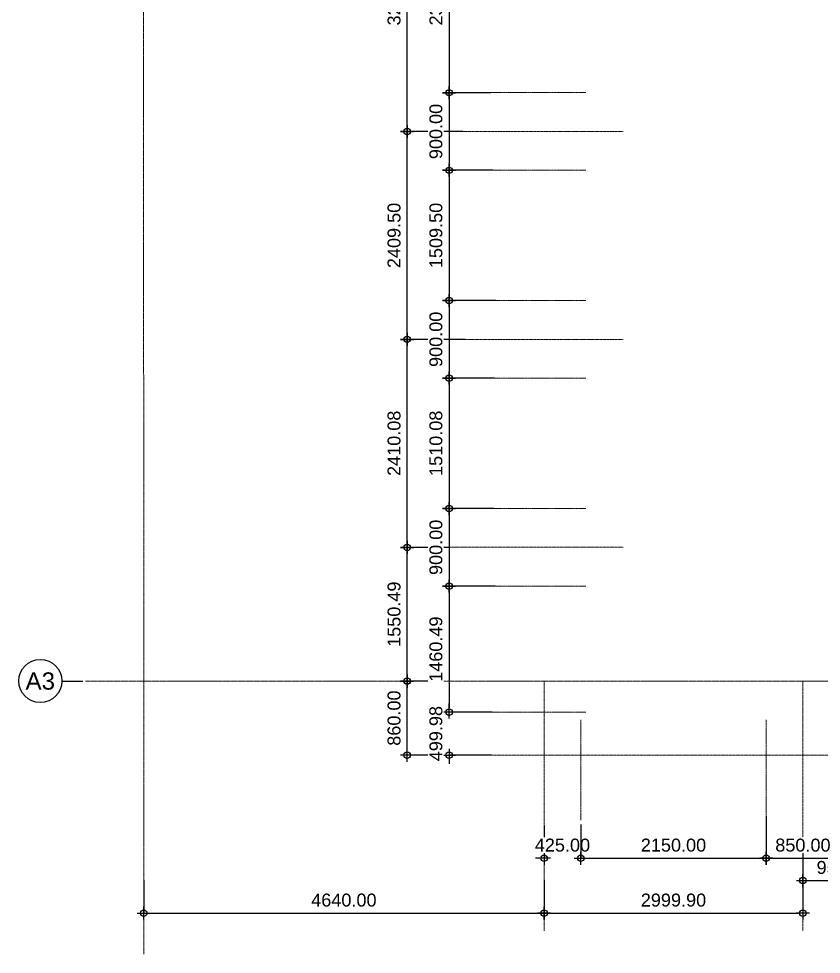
# Model space of a CAD drawing. Header units: millimetres. Extents: x 652937 to 1670132, y 1473552 to 2851037.
# Drawn here: x 690281 to 699582, y 1541692 to 1552535 of the extents above; entities that cross this region are included whole.
import ezdxf
from ezdxf.enums import TextEntityAlignment as Align

# ---------------------------------------------------------------- set-up
doc = ezdxf.new("R2010")
doc.units = ezdxf.units.MM
doc.linetypes.add('Grid Line', pattern=[22.225, 12.7, -3.175, 3.175, -3.175])
doc.linetypes.add('HIDDEN', pattern=[0.375, 0.25, -0.125])
doc.layers.get('Defpoints').update_dxf_attribs({"color": 255})
doc.layers.add('A-WALL', color=2, linetype='Continuous', lineweight=25)
doc.layers.add('S-GRID', color=1, linetype='Continuous', lineweight=9)
doc.layers.add('Stan-Dim', color=5, linetype='Continuous')
doc.styles.add('Arial', font='arial.ttf')
doc.styles.add('CKST2', font='romans.shx', dxfattribs={"width": 0.8, "height": 4})
doc.dimstyles.new('Dim-Cen', dxfattribs={"dimscale": 0.05, "dimtxt": 3, "dimasz": 1, "dimexe": 0, "dimexo": 1, "dimgap": 1.5, "dimtad": 1, "dimdec": 0, "dimlfac": 1000, "dimzin": 1, "dimdsep": 46, "dimtxsty": 'Arial', "dimblk": 'CEN1', "dimcen": 0.09, "dimclrd": 1, "dimclre": 49, "dimclrt": 3, "dimadec": 0, "dimazin": 0, "dimtfac": 1, "dimtdec": 0, "dimtix": 1, "dimtofl": 0, "dimtmove": 2, "dimatfit": 3, "dimfxl": 1, "dimtfill": 1, "dimtolj": 1, "dimtzin": 0, "dimarcsym": 1})

# ---------------------------------------------------------------- blocks, each defined once
blk = doc.blocks.new('CEN1')
at = {"color": 1}
for p, q in [((1.5, 0), (-1.5, 0)), ((0, 1.5), (0, -1.5))]:
    blk.add_line(p, q, dxfattribs=at)
at = {"color": 3}
blk.add_circle((0, 0), 0.75, dxfattribs=at)
blk = doc.blocks.new('*D6052')
at = {"color": 49, "lineweight": -2, "transparency": 16777216}
for p, q in [((-5265, -14640), (-5545, -14640)), ((-5265, -15500), (-5545, -15500))]:
    blk.add_line(p, q, dxfattribs=at)
at = {"color": 1, "lineweight": -2, "transparency": 16777216}
blk.add_line((-5545, -15450), (-5545, -14690), dxfattribs=at)
at = {"layer": 'Defpoints', "color": 0, "transparency": 16777216}
for p in [(-5545, -14640), (-5215, -14640), (-5215, -15500)]:
    blk.add_point(p, dxfattribs=at)
at = {"color": 1, "lineweight": -2, "transparency": 16777216, "xscale": 50, "yscale": 50, "zscale": 50}
for p, rotation in [((-5545, -14640), 90), ((-5545, -15500), 270)]:
    blk.add_blockref('CEN1', p, dxfattribs=dict(at, rotation=rotation))
at = {"color": 3, "transparency": 16777216, "insert": (-5696, -15070), "char_height": 150, "attachment_point": 5, "rotation": 90, "style": 'Arial', "bg_fill": 3, "box_fill_scale": 1.1, "bg_fill_color": 256, "bg_fill_true_color": 13158600, "bg_fill_transparency": 0}
blk.add_mtext('\\A1;860.00', dxfattribs=at)
blk = doc.blocks.new('*D6053')
at = {"color": 49, "lineweight": -2, "transparency": 16777216}
for p, q in [((-5053, -13091), (-5545, -13091)), ((-5265, -14641), (-5545, -14641))]:
    blk.add_line(p, q, dxfattribs=at)
at = {"color": 1, "lineweight": -2, "transparency": 16777216}
blk.add_line((-5545, -14591), (-5545, -13141), dxfattribs=at)
at = {"layer": 'Defpoints', "color": 0, "transparency": 16777216}
for p in [(-5545, -13091), (-5003, -13091), (-5215, -14641)]:
    blk.add_point(p, dxfattribs=at)
at = {"color": 1, "lineweight": -2, "transparency": 16777216, "xscale": 50, "yscale": 50, "zscale": 50}
for p, rotation in [((-5545, -13091), 90), ((-5545, -14641), 270)]:
    blk.add_blockref('CEN1', p, dxfattribs=dict(at, rotation=rotation))
at = {"color": 3, "transparency": 16777216, "insert": (-5696, -13866), "char_height": 150, "attachment_point": 5, "rotation": 90, "style": 'Arial', "bg_fill": 3, "box_fill_scale": 1.1, "bg_fill_color": 256, "bg_fill_true_color": 13158600, "bg_fill_transparency": 0}
blk.add_mtext('\\A1;1550.49', dxfattribs=at)
blk = doc.blocks.new('*D6054')
at = {"color": 49, "lineweight": -2, "transparency": 16777216}
for p, q in [((-4873, -10680), (-5545, -10680)), ((-5053, -13091), (-5545, -13091))]:
    blk.add_line(p, q, dxfattribs=at)
at = {"color": 1, "lineweight": -2, "transparency": 16777216}
blk.add_line((-5545, -13041), (-5545, -10730), dxfattribs=at)
at = {"layer": 'Defpoints', "color": 0, "transparency": 16777216}
for p in [(-5545, -10680), (-4823, -10680), (-5003, -13091)]:
    blk.add_point(p, dxfattribs=at)
at = {"color": 1, "lineweight": -2, "transparency": 16777216, "xscale": 50, "yscale": 50, "zscale": 50}
for p, rotation in [((-5545, -10680), 90), ((-5545, -13091), 270)]:
    blk.add_blockref('CEN1', p, dxfattribs=dict(at, rotation=rotation))
at = {"color": 3, "transparency": 16777216, "insert": (-5696, -11885), "char_height": 150, "attachment_point": 5, "rotation": 90, "style": 'Arial', "bg_fill": 3, "box_fill_scale": 1.1, "bg_fill_color": 256, "bg_fill_true_color": 13158600, "bg_fill_transparency": 0}
blk.add_mtext('\\A1;2410.08', dxfattribs=at)
blk = doc.blocks.new('*D6055')
at = {"color": 49, "lineweight": -2, "transparency": 16777216}
for p, q in [((-4898, -8271), (-5545, -8271)), ((-4873, -10680), (-5545, -10680))]:
    blk.add_line(p, q, dxfattribs=at)
at = {"color": 1, "lineweight": -2, "transparency": 16777216}
blk.add_line((-5545, -10630), (-5545, -8321), dxfattribs=at)
at = {"layer": 'Defpoints', "color": 0, "transparency": 16777216}
for p in [(-5545, -8271), (-4848, -8271), (-4823, -10680)]:
    blk.add_point(p, dxfattribs=at)
at = {"color": 1, "lineweight": -2, "transparency": 16777216, "xscale": 50, "yscale": 50, "zscale": 50}
for p, rotation in [((-5545, -8271), 90), ((-5545, -10680), 270)]:
    blk.add_blockref('CEN1', p, dxfattribs=dict(at, rotation=rotation))
at = {"color": 3, "transparency": 16777216, "insert": (-5696, -9476), "char_height": 150, "attachment_point": 5, "rotation": 90, "style": 'Arial', "bg_fill": 3, "box_fill_scale": 1.1, "bg_fill_color": 256, "bg_fill_true_color": 13158600, "bg_fill_transparency": 0}
blk.add_mtext('\\A1;2409.50', dxfattribs=at)
blk = doc.blocks.new('*D6056')
at = {"color": 49, "lineweight": -2, "transparency": 16777216}
for p, q in [((-5134, -5056), (-5545, -5056)), ((-4898, -8271), (-5545, -8271))]:
    blk.add_line(p, q, dxfattribs=at)
at = {"color": 1, "lineweight": -2, "transparency": 16777216}
blk.add_line((-5545, -8221), (-5545, -5106), dxfattribs=at)
at = {"layer": 'Defpoints', "color": 0, "transparency": 16777216}
for p in [(-5545, -5056), (-5084, -5056), (-4848, -8271)]:
    blk.add_point(p, dxfattribs=at)
at = {"color": 1, "lineweight": -2, "transparency": 16777216, "xscale": 50, "yscale": 50, "zscale": 50}
for p, rotation in [((-5545, -5056), 90), ((-5545, -8271), 270)]:
    blk.add_blockref('CEN1', p, dxfattribs=dict(at, rotation=rotation))
at = {"color": 3, "transparency": 16777216, "insert": (-5696, -6663), "char_height": 150, "attachment_point": 5, "rotation": 90, "style": 'Arial', "bg_fill": 3, "box_fill_scale": 1.1, "bg_fill_color": 256, "bg_fill_true_color": 13158600, "bg_fill_transparency": 0}
blk.add_mtext('\\A1;3215.00', dxfattribs=at)
blk = doc.blocks.new('*D6076')
at = {"color": 49, "lineweight": -2, "transparency": 16777216}
for p, q in [((-8598, -16948), (-8598, -17331)), ((-3958, -16947), (-3958, -17331))]:
    blk.add_line(p, q, dxfattribs=at)
at = {"color": 1, "lineweight": -2, "transparency": 16777216}
blk.add_line((-8548, -17331), (-4008, -17331), dxfattribs=at)
at = {"layer": 'Defpoints', "color": 0, "transparency": 16777216}
for p in [(-8598, -16898), (-3958, -16897), (-3958, -17331)]:
    blk.add_point(p, dxfattribs=at)
at = {"color": 1, "lineweight": -2, "transparency": 16777216, "xscale": 50, "yscale": 50, "zscale": 50, "rotation": 180}
blk.add_blockref('CEN1', (-8598, -17331), dxfattribs=at)
at = {"color": 1, "lineweight": -2, "transparency": 16777216, "xscale": 50, "yscale": 50, "zscale": 50}
blk.add_blockref('CEN1', (-3958, -17331), dxfattribs=at)
at = {"color": 3, "transparency": 16777216, "insert": (-6278, -17180), "char_height": 150, "attachment_point": 5, "style": 'Arial', "bg_fill": 3, "box_fill_scale": 1.1, "bg_fill_color": 256, "bg_fill_true_color": 13158600, "bg_fill_transparency": 0}
blk.add_mtext('\\A1;4640.00', dxfattribs=at)
blk = doc.blocks.new('*D6077')
at = {"color": 49, "lineweight": -2, "transparency": 16777216}
for p, q in [((-958, -16542), (-958, -17331)), ((-3958, -16947), (-3958, -17331))]:
    blk.add_line(p, q, dxfattribs=at)
at = {"color": 1, "lineweight": -2, "transparency": 16777216}
blk.add_line((-3908, -17331), (-1008, -17331), dxfattribs=at)
at = {"layer": 'Defpoints', "color": 0, "transparency": 16777216}
for p in [(-958, -16492), (-3958, -16897), (-958, -17331)]:
    blk.add_point(p, dxfattribs=at)
at = {"color": 1, "lineweight": -2, "transparency": 16777216, "xscale": 50, "yscale": 50, "zscale": 50, "rotation": 180}
blk.add_blockref('CEN1', (-3958, -17331), dxfattribs=at)
at = {"color": 1, "lineweight": -2, "transparency": 16777216, "xscale": 50, "yscale": 50, "zscale": 50}
blk.add_blockref('CEN1', (-958, -17331), dxfattribs=at)
at = {"color": 3, "transparency": 16777216, "insert": (-2458, -17180), "char_height": 150, "attachment_point": 5, "style": 'Arial', "bg_fill": 3, "box_fill_scale": 1.1, "bg_fill_color": 256, "bg_fill_true_color": 13158600, "bg_fill_transparency": 0}
blk.add_mtext('\\A1;2999.90', dxfattribs=at)
blk = doc.blocks.new('*D6078')
at = {"color": 49, "lineweight": -2, "transparency": 16777216}
for p, q in [((0, -13288), (0, -16953)), ((-958, -16542), (-958, -16953))]:
    blk.add_line(p, q, dxfattribs=at)
at = {"color": 1, "lineweight": -2, "transparency": 16777216}
blk.add_line((-908, -16953), (-50, -16953), dxfattribs=at)
at = {"layer": 'Defpoints', "color": 0, "transparency": 16777216}
for p in [(0, -13238), (-958, -16492), (0, -16953)]:
    blk.add_point(p, dxfattribs=at)
at = {"color": 1, "lineweight": -2, "transparency": 16777216, "xscale": 50, "yscale": 50, "zscale": 50, "rotation": 180}
blk.add_blockref('CEN1', (-958, -16953), dxfattribs=at)
at = {"color": 1, "lineweight": -2, "transparency": 16777216, "xscale": 50, "yscale": 50, "zscale": 50}
blk.add_blockref('CEN1', (0, -16953), dxfattribs=at)
at = {"color": 3, "transparency": 16777216, "insert": (-479, -16802), "char_height": 150, "attachment_point": 5, "style": 'Arial', "bg_fill": 3, "box_fill_scale": 1.1, "bg_fill_color": 256, "bg_fill_true_color": 13158600, "bg_fill_transparency": 0}
blk.add_mtext('\\A1;957.61', dxfattribs=at)
blk = doc.blocks.new('*D6103')
at = {"color": 49, "lineweight": -2, "transparency": 16777216}
for p, q in [((-4610, -5506), (-5059, -5506)), ((-4575, -7821), (-5059, -7821))]:
    blk.add_line(p, q, dxfattribs=at)
at = {"color": 1, "lineweight": -2, "transparency": 16777216}
blk.add_line((-5059, -5556), (-5059, -7771), dxfattribs=at)
at = {"layer": 'Defpoints', "color": 0, "transparency": 16777216}
for p in [(-4560, -5506), (-5059, -7821), (-4525, -7821)]:
    blk.add_point(p, dxfattribs=at)
at = {"color": 1, "lineweight": -2, "transparency": 16777216, "xscale": 50, "yscale": 50, "zscale": 50}
for p, rotation in [((-5059, -5506), 90), ((-5059, -7821), 270)]:
    blk.add_blockref('CEN1', p, dxfattribs=dict(at, rotation=rotation))
at = {"color": 3, "transparency": 16777216, "insert": (-5211, -6663), "char_height": 150, "attachment_point": 5, "rotation": 90, "style": 'Arial', "bg_fill": 3, "box_fill_scale": 1.1, "bg_fill_color": 256, "bg_fill_true_color": 13158600, "bg_fill_transparency": 0}
blk.add_mtext('\\A1;2315.00', dxfattribs=at)
blk = doc.blocks.new('*D6104')
at = {"color": 49, "lineweight": -2, "transparency": 16777216}
for p, q in [((-4575, -7821), (-5059, -7821)), ((-4553, -8721), (-5059, -8721))]:
    blk.add_line(p, q, dxfattribs=at)
at = {"color": 1, "lineweight": -2, "transparency": 16777216}
blk.add_line((-5059, -7871), (-5059, -8671), dxfattribs=at)
at = {"layer": 'Defpoints', "color": 0, "transparency": 16777216}
for p in [(-4525, -7821), (-5059, -8721), (-4503, -8721)]:
    blk.add_point(p, dxfattribs=at)
at = {"color": 1, "lineweight": -2, "transparency": 16777216, "xscale": 50, "yscale": 50, "zscale": 50}
for p, rotation in [((-5059, -7821), 90), ((-5059, -8721), 270)]:
    blk.add_blockref('CEN1', p, dxfattribs=dict(at, rotation=rotation))
at = {"color": 3, "transparency": 16777216, "insert": (-5211, -8271), "char_height": 150, "attachment_point": 5, "rotation": 90, "style": 'Arial', "bg_fill": 3, "box_fill_scale": 1.1, "bg_fill_color": 256, "bg_fill_true_color": 13158600, "bg_fill_transparency": 0}
blk.add_mtext('\\A1;900.00', dxfattribs=at)
blk = doc.blocks.new('*D6105')
at = {"color": 49, "lineweight": -2, "transparency": 16777216}
for p, q in [((-4553, -8721), (-5059, -8721)), ((-4518, -10230), (-5059, -10230))]:
    blk.add_line(p, q, dxfattribs=at)
at = {"color": 1, "lineweight": -2, "transparency": 16777216}
blk.add_line((-5059, -8771), (-5059, -10180), dxfattribs=at)
at = {"layer": 'Defpoints', "color": 0, "transparency": 16777216}
for p in [(-4503, -8721), (-5059, -10230), (-4468, -10230)]:
    blk.add_point(p, dxfattribs=at)
at = {"color": 1, "lineweight": -2, "transparency": 16777216, "xscale": 50, "yscale": 50, "zscale": 50}
for p, rotation in [((-5059, -8721), 90), ((-5059, -10230), 270)]:
    blk.add_blockref('CEN1', p, dxfattribs=dict(at, rotation=rotation))
at = {"color": 3, "transparency": 16777216, "insert": (-5211, -9476), "char_height": 150, "attachment_point": 5, "rotation": 90, "style": 'Arial', "bg_fill": 3, "box_fill_scale": 1.1, "bg_fill_color": 256, "bg_fill_true_color": 13158600, "bg_fill_transparency": 0}
blk.add_mtext('\\A1;1509.50', dxfattribs=at)
blk = doc.blocks.new('*D6106')
at = {"color": 49, "lineweight": -2, "transparency": 16777216}
for p, q in [((-4518, -10230), (-5059, -10230)), ((-4532, -11130), (-5059, -11130))]:
    blk.add_line(p, q, dxfattribs=at)
at = {"color": 1, "lineweight": -2, "transparency": 16777216}
blk.add_line((-5059, -10280), (-5059, -11080), dxfattribs=at)
at = {"layer": 'Defpoints', "color": 0, "transparency": 16777216}
for p in [(-4468, -10230), (-5059, -11130), (-4482, -11130)]:
    blk.add_point(p, dxfattribs=at)
at = {"color": 1, "lineweight": -2, "transparency": 16777216, "xscale": 50, "yscale": 50, "zscale": 50}
for p, rotation in [((-5059, -10230), 90), ((-5059, -11130), 270)]:
    blk.add_blockref('CEN1', p, dxfattribs=dict(at, rotation=rotation))
at = {"color": 3, "transparency": 16777216, "insert": (-5211, -10680), "char_height": 150, "attachment_point": 5, "rotation": 90, "style": 'Arial', "bg_fill": 3, "box_fill_scale": 1.1, "bg_fill_color": 256, "bg_fill_true_color": 13158600, "bg_fill_transparency": 0}
blk.add_mtext('\\A1;900.00', dxfattribs=at)
blk = doc.blocks.new('*D6107')
at = {"color": 49, "lineweight": -2, "transparency": 16777216}
for p, q in [((-4532, -11130), (-5059, -11130)), ((-4539, -12641), (-5059, -12641))]:
    blk.add_line(p, q, dxfattribs=at)
at = {"color": 1, "lineweight": -2, "transparency": 16777216}
blk.add_line((-5059, -11180), (-5059, -12591), dxfattribs=at)
at = {"layer": 'Defpoints', "color": 0, "transparency": 16777216}
for p in [(-4482, -11130), (-5059, -12641), (-4489, -12641)]:
    blk.add_point(p, dxfattribs=at)
at = {"color": 1, "lineweight": -2, "transparency": 16777216, "xscale": 50, "yscale": 50, "zscale": 50}
for p, rotation in [((-5059, -11130), 90), ((-5059, -12641), 270)]:
    blk.add_blockref('CEN1', p, dxfattribs=dict(at, rotation=rotation))
at = {"color": 3, "transparency": 16777216, "insert": (-5211, -11885), "char_height": 150, "attachment_point": 5, "rotation": 90, "style": 'Arial', "bg_fill": 3, "box_fill_scale": 1.1, "bg_fill_color": 256, "bg_fill_true_color": 13158600, "bg_fill_transparency": 0}
blk.add_mtext('\\A1;1510.08', dxfattribs=at)
blk = doc.blocks.new('*D6108')
at = {"color": 49, "lineweight": -2, "transparency": 16777216}
for p, q in [((-4539, -12641), (-5059, -12641)), ((-4525, -13541), (-5059, -13541))]:
    blk.add_line(p, q, dxfattribs=at)
at = {"color": 1, "lineweight": -2, "transparency": 16777216}
blk.add_line((-5059, -12691), (-5059, -13491), dxfattribs=at)
at = {"layer": 'Defpoints', "color": 0, "transparency": 16777216}
for p in [(-4489, -12641), (-5059, -13541), (-4475, -13541)]:
    blk.add_point(p, dxfattribs=at)
at = {"color": 1, "lineweight": -2, "transparency": 16777216, "xscale": 50, "yscale": 50, "zscale": 50}
for p, rotation in [((-5059, -12641), 90), ((-5059, -13541), 270)]:
    blk.add_blockref('CEN1', p, dxfattribs=dict(at, rotation=rotation))
at = {"color": 3, "transparency": 16777216, "insert": (-5211, -13091), "char_height": 150, "attachment_point": 5, "rotation": 90, "style": 'Arial', "bg_fill": 3, "box_fill_scale": 1.1, "bg_fill_color": 256, "bg_fill_true_color": 13158600, "bg_fill_transparency": 0}
blk.add_mtext('\\A1;900.00', dxfattribs=at)
blk = doc.blocks.new('*D6109')
at = {"color": 49, "lineweight": -2, "transparency": 16777216}
for p, q in [((-4525, -13541), (-5059, -13541)), ((-4560, -15001), (-5059, -15001))]:
    blk.add_line(p, q, dxfattribs=at)
at = {"color": 1, "lineweight": -2, "transparency": 16777216}
blk.add_line((-5059, -13591), (-5059, -14951), dxfattribs=at)
at = {"layer": 'Defpoints', "color": 0, "transparency": 16777216}
for p in [(-4475, -13541), (-5059, -15001), (-4510, -15001)]:
    blk.add_point(p, dxfattribs=at)
at = {"color": 1, "lineweight": -2, "transparency": 16777216, "xscale": 50, "yscale": 50, "zscale": 50}
for p, rotation in [((-5059, -13541), 90), ((-5059, -15001), 270)]:
    blk.add_blockref('CEN1', p, dxfattribs=dict(at, rotation=rotation))
at = {"color": 3, "transparency": 16777216, "insert": (-5211, -14271), "char_height": 150, "attachment_point": 5, "rotation": 90, "style": 'Arial', "bg_fill": 3, "box_fill_scale": 1.1, "bg_fill_color": 256, "bg_fill_true_color": 13158600, "bg_fill_transparency": 0}
blk.add_mtext('\\A1;1460.49', dxfattribs=at)
blk = doc.blocks.new('*D6110')
at = {"color": 1, "lineweight": -2, "transparency": 16777216}
for p, q in [((-5059, -14950), (-5059, -14900)), ((-5059, -15550), (-5059, -15600))]:
    blk.add_line(p, q, dxfattribs=at)
at = {"color": 49, "lineweight": -2, "transparency": 16777216}
for p, q in [((-4560, -15000), (-5059, -15000)), ((-4567, -15500), (-5059, -15500))]:
    blk.add_line(p, q, dxfattribs=at)
at = {"layer": 'Defpoints', "color": 0, "transparency": 16777216}
for p in [(-4510, -15000), (-5059, -15500), (-4517, -15500)]:
    blk.add_point(p, dxfattribs=at)
at = {"color": 1, "lineweight": -2, "transparency": 16777216, "xscale": 50, "yscale": 50, "zscale": 50}
for p, rotation in [((-5059, -15000), 270), ((-5059, -15500), 90)]:
    blk.add_blockref('CEN1', p, dxfattribs=dict(at, rotation=rotation))
at = {"color": 3, "transparency": 16777216, "insert": (-5211, -15250), "char_height": 150, "attachment_point": 5, "rotation": 90, "style": 'Arial', "bg_fill": 3, "box_fill_scale": 1.1, "bg_fill_color": 256, "bg_fill_true_color": 13158600, "bg_fill_transparency": 0}
blk.add_mtext('\\A1;499.98', dxfattribs=at)
blk = doc.blocks.new('*D6122')
at = {"color": 49, "lineweight": -2, "transparency": 16777216}
for p, q in [((-3958, -16315), (-3958, -16695)), ((-3533, -16305), (-3533, -16695))]:
    blk.add_line(p, q, dxfattribs=at)
at = {"color": 1, "lineweight": -2, "transparency": 16777216}
for p, q in [((-4008, -16695), (-4058, -16695)), ((-3483, -16695), (-3433, -16695))]:
    blk.add_line(p, q, dxfattribs=at)
at = {"layer": 'Defpoints', "color": 0, "transparency": 16777216}
for p in [(-3958, -16265), (-3533, -16255), (-3533, -16695)]:
    blk.add_point(p, dxfattribs=at)
at = {"color": 1, "lineweight": -2, "transparency": 16777216, "xscale": 50, "yscale": 50, "zscale": 50}
blk.add_blockref('CEN1', (-3958, -16695), dxfattribs=at)
at = {"color": 1, "lineweight": -2, "transparency": 16777216, "xscale": 50, "yscale": 50, "zscale": 50, "rotation": 180}
blk.add_blockref('CEN1', (-3533, -16695), dxfattribs=at)
at = {"color": 3, "transparency": 16777216, "insert": (-3745, -16543), "char_height": 150, "attachment_point": 5, "style": 'Arial', "bg_fill": 3, "box_fill_scale": 1.1, "bg_fill_color": 256, "bg_fill_true_color": 13158600, "bg_fill_transparency": 0}
blk.add_mtext('\\A1;425.00', dxfattribs=at)
blk = doc.blocks.new('*D6123')
at = {"color": 49, "lineweight": -2, "transparency": 16777216}
for p, q in [((-1383, -16206), (-1383, -16695)), ((-3533, -16305), (-3533, -16695))]:
    blk.add_line(p, q, dxfattribs=at)
at = {"color": 1, "lineweight": -2, "transparency": 16777216}
blk.add_line((-3483, -16695), (-1433, -16695), dxfattribs=at)
at = {"layer": 'Defpoints', "color": 0, "transparency": 16777216}
for p in [(-1383, -16156), (-3533, -16255), (-1383, -16695)]:
    blk.add_point(p, dxfattribs=at)
at = {"color": 1, "lineweight": -2, "transparency": 16777216, "xscale": 50, "yscale": 50, "zscale": 50, "rotation": 180}
blk.add_blockref('CEN1', (-3533, -16695), dxfattribs=at)
at = {"color": 1, "lineweight": -2, "transparency": 16777216, "xscale": 50, "yscale": 50, "zscale": 50}
blk.add_blockref('CEN1', (-1383, -16695), dxfattribs=at)
at = {"color": 3, "transparency": 16777216, "insert": (-2458, -16543), "char_height": 150, "attachment_point": 5, "style": 'Arial', "bg_fill": 3, "box_fill_scale": 1.1, "bg_fill_color": 256, "bg_fill_true_color": 13158600, "bg_fill_transparency": 0}
blk.add_mtext('\\A1;2150.00', dxfattribs=at)
blk = doc.blocks.new('*D6124')
at = {"color": 49, "lineweight": -2, "transparency": 16777216}
for p, q in [((-1383, -16206), (-1383, -16695)), ((-533, -16177), (-533, -16695))]:
    blk.add_line(p, q, dxfattribs=at)
at = {"color": 1, "lineweight": -2, "transparency": 16777216}
blk.add_line((-1333, -16695), (-583, -16695), dxfattribs=at)
at = {"layer": 'Defpoints', "color": 0, "transparency": 16777216}
for p in [(-1383, -16156), (-533, -16127), (-533, -16695)]:
    blk.add_point(p, dxfattribs=at)
at = {"color": 1, "lineweight": -2, "transparency": 16777216, "xscale": 50, "yscale": 50, "zscale": 50, "rotation": 180}
blk.add_blockref('CEN1', (-1383, -16695), dxfattribs=at)
at = {"color": 1, "lineweight": -2, "transparency": 16777216, "xscale": 50, "yscale": 50, "zscale": 50}
blk.add_blockref('CEN1', (-533, -16695), dxfattribs=at)
at = {"color": 3, "transparency": 16777216, "insert": (-958, -16543), "char_height": 150, "attachment_point": 5, "style": 'Arial', "bg_fill": 3, "box_fill_scale": 1.1, "bg_fill_color": 256, "bg_fill_true_color": 13158600, "bg_fill_transparency": 0}
blk.add_mtext('\\A1;850.00', dxfattribs=at)
blk = doc.blocks.new('Grid3')
at = {"layer": 'Stan-Dim', "color": 3}
blk.add_line((-4.87, 0), (0, 0), dxfattribs=at)
blk.add_circle((-9.87, 0), 5, dxfattribs=at)
at = {"layer": 'Stan-Dim', "style": 'CKST2', "width": 0.8}
blk.add_attdef('00', text='', height=4, dxfattribs=at).set_placement((-9.87, 0), align=Align.MIDDLE_CENTER)
blk = doc.blocks.new('PP18_ENT3_SE_EX-DIMS_PL')
at = {"layer": 'A-WALL', "color": 250, "linetype": 'HIDDEN', "lineweight": 13, "ltscale": 8}
for p, q in [((-3474.793, -7820.953), (-4638.556, -7820.953)), ((-3474.793, -8720.953), (-4638.556, -8720.953)), ((-3474.817, -10230.453), (-4638.58, -10230.453)), ((-3474.817, -11130.453), (-4638.58, -11130.453)), ((-3474.81, -12640.535), (-4638.573, -12640.535)), ((-3474.81, -13540.535), (-4638.573, -13540.535)), ((-3474.849, -15000.023), (-4638.612, -15000.023)), ((-3532.643, -15091.17), (-3532.643, -16254.932)), ((-1382.643, -15090.858), (-1382.643, -16254.621))]:
    blk.add_line(p, q, dxfattribs=at)
at = {"layer": 'S-GRID', "linetype": 'Grid Line'}
blk.add_line((-8600.501, 3454.395), (-8597.418, -17807.453), dxfattribs=at)
at = {"layer": 'S-GRID', "color": 251, "linetype": 'Grid Line', "ltscale": 0.8}
for p, q in [((-3039.351, -8270.96), (-5290.58, -8270.923)), ((-3039.365, -10680.46), (-5290.594, -10680.423)), ((-3039.358, -13090.542), (-5290.587, -13090.505)), ((-3957.877, -14640), (-3957.457, -17536.369)), ((-957.877, -14640.87), (-957.457, -17536.369)), ((9249.082, -15500.228), (-5290.733, -15499.993))]:
    blk.add_line(p, q, dxfattribs=at)
at = {"layer": 'S-GRID', "linetype": 'Grid Line'}
blk.add_lwpolyline([(24158.591, -14640), (-9270.87, -14640)], dxfattribs=at)
ref = blk.add_blockref('Grid3', (-9303.07, -14640), dxfattribs=dict(xscale=50, yscale=50, zscale=50))
ref.add_attrib('00', 'A3', dxfattribs={"layer": 'Stan-Dim', "height": 200, "style": 'Arial'}).set_placement((-9796.541, -14640), align=Align.MIDDLE)
at = {"color": 4}
dim = blk.add_linear_dim(base=(-5544.801, -14640), p1=(-5215.361, -15500.002), p2=(-5215.361, -14640), angle=90, dimstyle='Dim-Cen', override={"dimscale": 50, "dimdec": 2, "dimlfac": 1}, dxfattribs=at)
dim.commit()
dim.dimension.update_dxf_attribs({"geometry": '*D6052', "text_midpoint": (-5696.387, -15070.001)})
dim = blk.add_linear_dim(base=(-3957.509, -17331.353), p1=(-8597.509, -16898.107), p2=(-3957.509, -16897.434), dimstyle='Dim-Cen', override={"dimscale": 50, "dimdec": 2, "dimlfac": 1}, dxfattribs=at)
dim.commit()
dim.dimension.update_dxf_attribs({"geometry": '*D6076', "text_midpoint": (-6277.509, -17179.767)})
dim = blk.add_linear_dim(base=(-5544.801, -13090.513), p1=(-5215.361, -14641), p2=(-5003.265, -13090.513), angle=90, dimstyle='Dim-Cen', override={"dimscale": 50, "dimdec": 2, "dimlfac": 1}, dxfattribs=at)
dim.commit()
dim.dimension.update_dxf_attribs({"geometry": '*D6053', "text_midpoint": (-5696.387, -13865.756)})
dim = blk.add_linear_dim(base=(-957.609, -17331.353), p1=(-3957.509, -16897.434), p2=(-957.609, -16492.475), dimstyle='Dim-Cen', override={"dimscale": 50, "dimdec": 2, "dimlfac": 1}, dxfattribs=at)
dim.commit()
dim.dimension.update_dxf_attribs({"geometry": '*D6077', "text_midpoint": (-2457.559, -17179.767)})
dim = blk.add_linear_dim(base=(-5544.801, -10680.434), p1=(-5003.265, -13090.513), p2=(-4822.825, -10680.434), angle=90, dimstyle='Dim-Cen', override={"dimscale": 50, "dimdec": 2, "dimlfac": 1}, dxfattribs=at)
dim.commit()
dim.dimension.update_dxf_attribs({"geometry": '*D6054', "text_midpoint": (-5696.387, -11885.473)})
for base, p1, p2, picture, middle in [((0, -16953.184), (-957.609, -16492.475), (0, -13238.409), '*D6078', (-478.804, -16801.598)), ((-3532.643, -16694.712), (-3957.642, -16265.405), (-3532.643, -16254.932), '*D6122', (-3745.142, -16543.126))]:
    dim = blk.add_linear_dim(base=base, p1=p1, p2=p2, dimstyle='Dim-Cen', override={"dimscale": 50, "dimdec": 2, "dimlfac": 1}, dxfattribs=at)
    dim.commit()
    dim.dimension.update_dxf_attribs({"geometry": picture, "text_midpoint": middle})
dim = blk.add_linear_dim(base=(-5544.801, -8270.933), p1=(-4822.825, -10680.434), p2=(-4847.745, -8270.933), angle=90, dimstyle='Dim-Cen', override={"dimscale": 50, "dimdec": 2, "dimlfac": 1}, dxfattribs=at)
dim.commit()
dim.dimension.update_dxf_attribs({"geometry": '*D6055', "text_midpoint": (-5696.387, -9475.684)})
dim = blk.add_linear_dim(base=(-1382.643, -16694.712), p1=(-3532.643, -16254.932), p2=(-1382.643, -16156.261), dimstyle='Dim-Cen', override={"dimscale": 50, "dimdec": 2, "dimlfac": 1}, dxfattribs=at)
dim.commit()
dim.dimension.update_dxf_attribs({"geometry": '*D6123', "text_midpoint": (-2457.643, -16543.126)})
dim = blk.add_linear_dim(base=(-5544.801, -5055.929), p1=(-4847.745, -8270.933), p2=(-5084.279, -5055.929), angle=90, dimstyle='Dim-Cen', override={"dimscale": 50, "dimdec": 2, "dimlfac": 1}, dxfattribs=at)
dim.commit()
dim.dimension.update_dxf_attribs({"geometry": '*D6056', "text_midpoint": (-5696.438, -6663.431)})
dim = blk.add_linear_dim(base=(-532.643, -16694.712), p1=(-1382.643, -16156.261), p2=(-532.643, -16127.156), dimstyle='Dim-Cen', override={"dimscale": 50, "dimdec": 2, "dimlfac": 1}, dxfattribs=at)
dim.commit()
dim.dimension.update_dxf_attribs({"geometry": '*D6124', "text_midpoint": (-957.643, -16543.126)})
dim = blk.add_linear_dim(base=(-5059.347, -7820.953), p1=(-4559.541, -5505.952), p2=(-4524.539, -7820.953), angle=90, dimstyle='Dim-Cen', override={"dimscale": 50, "dimdec": 2, "dimlfac": 1}, dxfattribs=at)
dim.commit()
dim.dimension.update_dxf_attribs({"geometry": '*D6103', "text_midpoint": (-5210.984, -6663.452)})
dim = blk.add_linear_dim(base=(-5059.347, -8720.953), p1=(-4524.539, -7820.953), p2=(-4502.854, -8720.953), angle=90, dimstyle='Dim-Cen', override={"dimscale": 50, "dimdec": 2, "dimlfac": 1}, dxfattribs=at)
dim.commit()
dim.dimension.update_dxf_attribs({"geometry": '*D6104', "text_midpoint": (-5210.933, -8270.953)})
dim = blk.add_linear_dim(base=(-5059.347, -10230.453), p1=(-4502.854, -8720.953), p2=(-4468.225, -10230.453), angle=90, dimstyle='Dim-Cen', override={"dimscale": 50, "dimdec": 2, "dimlfac": 1}, dxfattribs=at)
dim.commit()
dim.dimension.update_dxf_attribs({"geometry": '*D6105', "text_midpoint": (-5210.933, -9475.703)})
dim = blk.add_linear_dim(base=(-5059.347, -11130.453), p1=(-4468.225, -10230.453), p2=(-4482.128, -11130.453), angle=90, dimstyle='Dim-Cen', override={"dimscale": 50, "dimdec": 2, "dimlfac": 1}, dxfattribs=at)
dim.commit()
dim.dimension.update_dxf_attribs({"geometry": '*D6106', "text_midpoint": (-5210.933, -10680.453)})
dim = blk.add_linear_dim(base=(-5059.347, -12640.535), p1=(-4482.128, -11130.453), p2=(-4489.295, -12640.535), angle=90, dimstyle='Dim-Cen', override={"dimscale": 50, "dimdec": 2, "dimlfac": 1}, dxfattribs=at)
dim.commit()
dim.dimension.update_dxf_attribs({"geometry": '*D6107', "text_midpoint": (-5210.933, -11885.494)})
dim = blk.add_linear_dim(base=(-5059.347, -13540.535), p1=(-4489.295, -12640.535), p2=(-4475.392, -13540.535), angle=90, dimstyle='Dim-Cen', override={"dimscale": 50, "dimdec": 2, "dimlfac": 1}, dxfattribs=at)
dim.commit()
dim.dimension.update_dxf_attribs({"geometry": '*D6108', "text_midpoint": (-5210.933, -13090.535)})
dim = blk.add_linear_dim(base=(-5059.347, -15001.023), p1=(-4475.392, -13540.535), p2=(-4510.373, -15001.023), angle=90, dimstyle='Dim-Cen', override={"dimscale": 50, "dimdec": 2, "dimlfac": 1}, dxfattribs=at)
dim.commit()
dim.dimension.update_dxf_attribs({"geometry": '*D6109', "text_midpoint": (-5210.933, -14270.779)})
dim = blk.add_linear_dim(base=(-5059.347, -15500.006), p1=(-4510.373, -15000.023), p2=(-4517.324, -15500.006), angle=90, dimstyle='Dim-Cen', override={"dimscale": 50, "dimdec": 2, "dimlfac": 1}, dxfattribs=at)
dim.commit()
dim.dimension.update_dxf_attribs({"geometry": '*D6110', "text_midpoint": (-5210.933, -15250.014)})

msp = doc.modelspace()

# ---------------------------------------------------------------- block references
at = {"color": 6}
msp.add_blockref('PP18_ENT3_SE_EX-DIMS_PL', (700327.4222, 1559499.1905), dxfattribs=at)

doc.saveas('drawing.dxf')
